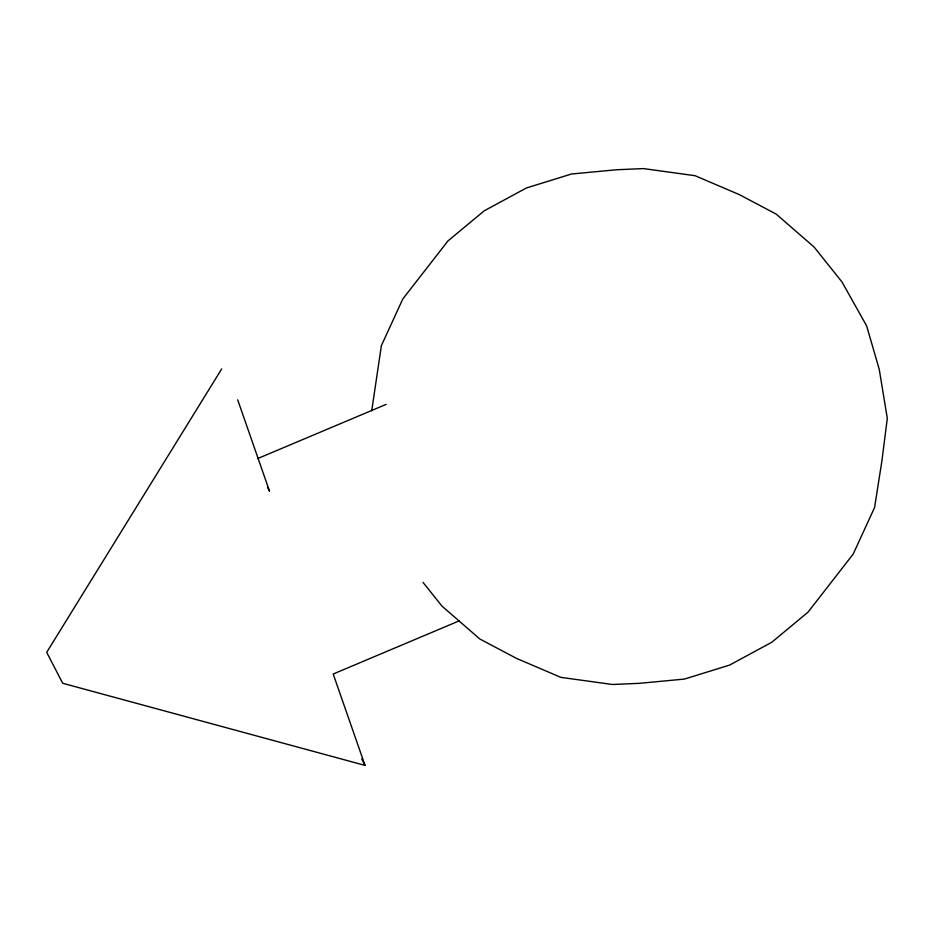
<?xml version="1.0" encoding="UTF-8"?>
<svg xmlns="http://www.w3.org/2000/svg" width="934" height="934" viewBox="0 0 934 934"><rect width="100%" height="100%" fill="white"/><g stroke="black" fill="none" stroke-linecap="round" stroke-linejoin="round"><path stroke-width="1.4" d="M371.72 410.797L381.387 345.603L402.811 298.962L447.981 240.914L484.186 210.839L526.321 188.014L571.538 173.993L616.732 169.743L643.526 168.599L695.094 175.709L739.354 194.634L776.142 214.073L814.004 246.938L842.024 282.021L866.635 325.896L879.244 369.327L887.3 418.339L881.953 460.59L874.598 507.477L853.174 554.107L808.003 612.167L771.799 642.242L729.652 665.066L684.447 679.076L639.253 683.338L612.459 684.482L560.89 677.372L516.63 658.447L479.842 639.008L441.98 606.131L422.997 582.372M221.685 368.942L46.7 652.352L62.718 683.268L365.031 765.401L333.204 674.009L459.166 620.888M257.539 458.629L386.174 404.375M267.533 487.373L269.541 491.237L237.703 399.845M361.692 758.957L365.031 765.401"/></g></svg>
